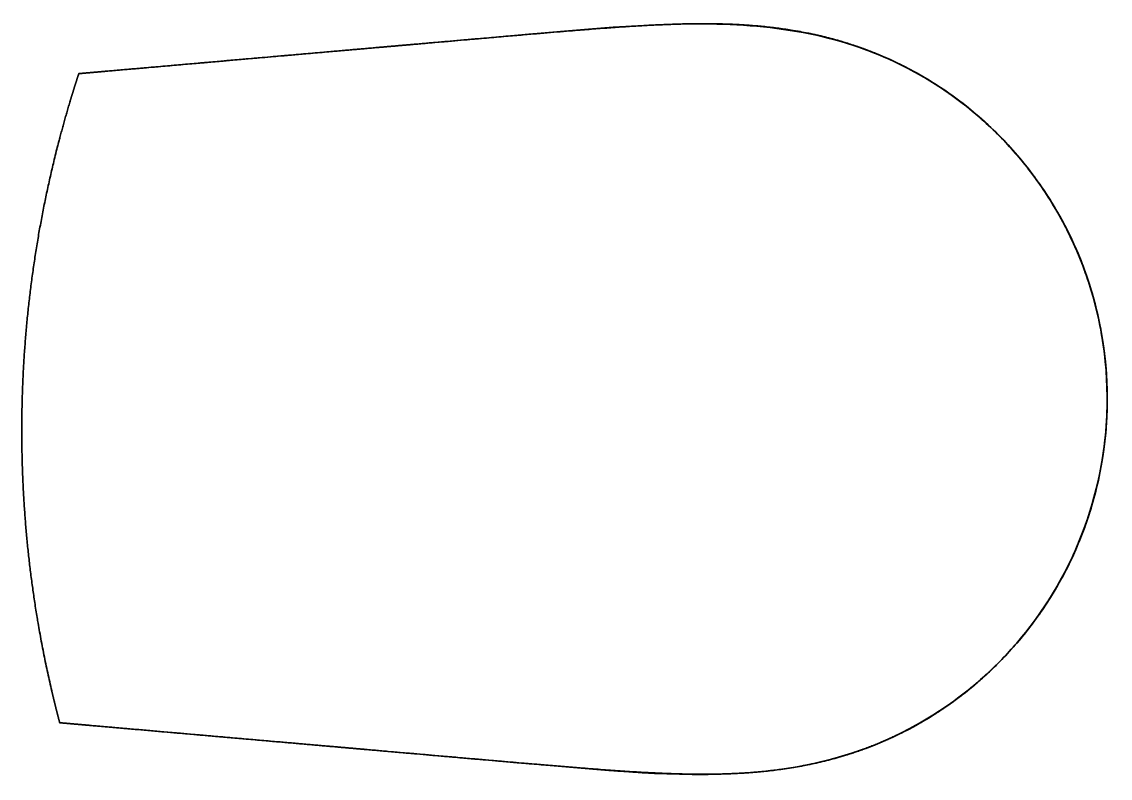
# Model space of a CAD drawing. Header units: millimetres. Extents: x -21.12 to -16.47, y -3.12 to 0.11.
import ezdxf

# ---------------------------------------------------------------- set-up
doc = ezdxf.new("R2010")
doc.units = ezdxf.units.MM
doc.layers.add('1', color=7, linetype='Continuous', true_color=0xffffff)

msp = doc.modelspace()

# ---------------------------------------------------------------- linework, layer by layer
at = {"layer": '1', "color": 31, "linetype": 'Continuous', "lineweight": 35}
for points, degree, knots in [([(-20.9572, -2.8853), (-20.9572, -2.8853), (-20.959, -2.8852), (-20.9503, -2.8859), (-20.9456, -2.8863), (-20.9138, -2.8891), (-20.888, -2.8914), (-20.7549, -2.903), (-20.6442, -2.9127), (-20.236, -2.9483), (-19.9385, -2.9743), (-19.3149, -3.0288), (-19.08, -3.0497), (-18.5625, -3.0928), (-18.2767, -3.1227), (-17.823, -3.0828), (-17.6659, -3.0525), (-17.3566, -2.9377), (-17.2006, -2.8517), (-16.9145, -2.6157), (-16.7822, -2.4631), (-16.5807, -2.1031), (-16.5143, -1.8975), (-16.4651, -1.4906), (-16.4807, -1.2895), (-16.5727, -0.9242), (-16.6473, -0.7618), (-16.9293, -0.3339), (-17.1888, -0.134), (-17.7595, 0.0943), (-18.0764, 0.1133), (-18.668, 0.089), (-18.9426, 0.0603), (-19.425, 0.0183), (-19.6346, -0.0001), (-19.9886, -0.031), (-20.1345, -0.0438), (-20.4943, -0.0753), (-20.6233, -0.0866), (-20.7854, -0.1007), (-20.8193, -0.1037), (-20.8605, -0.1073), (-20.8668, -0.1079), (-20.8781, -0.1089), (-20.8756, -0.1086), (-20.8756, -0.1086)], 3, [0, 0, 0, 0, 0.125, 0.125, 0.1875, 0.1875, 0.25, 0.25, 0.3125, 0.3125, 0.375, 0.375, 0.40625, 0.40625, 0.4375, 0.4375, 0.453125, 0.453125, 0.46875, 0.46875, 0.484375, 0.484375, 0.5, 0.5, 0.515625, 0.515625, 0.53125, 0.53125, 0.5625, 0.5625, 0.59375, 0.59375, 0.625, 0.625, 0.65625, 0.65625, 0.6875, 0.6875, 0.75, 0.75, 0.8125, 0.8125, 0.875, 0.875, 1, 1, 1, 1]), ([(-20.8756, -0.1086), (-20.8756, -0.1086), (-20.8782, -0.1089), (-20.8665, -0.1078), (-20.86, -0.1073), (-20.8169, -0.1035), (-20.7813, -0.1004), (-20.6115, -0.0855), (-20.477, -0.0738), (-19.9846, -0.0307), (-19.6234, 0.0011), (-18.8921, 0.0647), (-18.6145, 0.0942), (-18.1709, 0.1075), (-18.0192, 0.1046), (-17.7174, 0.0622), (-17.5673, 0.0219), (-17.1459, -0.1628), (-16.8927, -0.3708), (-16.6242, -0.8084), (-16.5537, -0.9763), (-16.4741, -1.3474), (-16.4657, -1.5513), (-16.5307, -1.9582), (-16.6052, -2.16), (-16.8173, -2.508), (-16.9541, -2.6553), (-17.2469, -2.8804), (-17.4016, -2.959), (-17.7131, -3.0639), (-17.8665, -3.0891), (-18.3174, -3.1201), (-18.6009, -3.0898), (-19.116, -3.0465), (-19.3487, -3.0258), (-19.963, -2.9722), (-20.257, -2.9465), (-20.6584, -2.9114), (-20.7627, -2.9023), (-20.8903, -2.8912), (-20.9152, -2.889), (-20.9459, -2.8863), (-20.9505, -2.8859), (-20.9589, -2.8852), (-20.9572, -2.8853), (-20.9572, -2.8853)], 3, [0, 0, 0, 0, 0.125, 0.125, 0.1875, 0.1875, 0.25, 0.25, 0.3125, 0.3125, 0.375, 0.375, 0.40625, 0.40625, 0.421875, 0.421875, 0.4375, 0.4375, 0.46875, 0.46875, 0.484375, 0.484375, 0.5, 0.5, 0.515625, 0.515625, 0.53125, 0.53125, 0.546875, 0.546875, 0.5625, 0.5625, 0.59375, 0.59375, 0.625, 0.625, 0.6875, 0.6875, 0.75, 0.75, 0.8125, 0.8125, 0.875, 0.875, 1, 1, 1, 1]), ([(-17.6276, 0.0327), (-17.7818, 0.0769), (-18.0709, 0.1216), (-18.3496, 0.1097), (-18.6274, 0.0876), (-18.9576, 0.0591), (-19.3532, 0.0245)], 5, [0, 0, 0, 0, 0, 0, 0.531834, 1, 1, 1, 1, 1, 1]), ([(-17.4211, -2.9584), (-17.4197, -2.9578), (-17.2224, -2.8701), (-16.837, -2.6177), (-16.3418, -1.9737), (-16.3418, -0.961), (-16.9085, -0.2945), (-17.3448, -0.0573), (-17.5848, 0.0204), (-17.6276, 0.0327)], 5, [0, 0, 0, 0, 0, 0, 0.002244, 0.312391, 0.622537, 0.932683, 1, 1, 1, 1, 1, 1]), ([(-20.9889, -2.7585), (-21.0634, -2.4426), (-21.1389, -1.9411), (-21.1496, -1.4242), (-21.0913, -0.9061), (-20.9649, -0.4008), (-20.9124, -0.2257)], 5, [0, 0, 0, 0, 0, 0, 0.649104, 1, 1, 1, 1, 1, 1]), ([(-19.5532, -3.008), (-19.0141, -3.055), (-18.6146, -3.0897), (-18.2951, -3.1156), (-17.964, -3.1298), (-17.6156, -3.0447), (-17.4211, -2.9584)], 5, [0, 0, 0, 0, 0, 0, 0.430825, 1, 1, 1, 1, 1, 1])]:
    msp.add_open_spline(points, degree=degree, knots=knots, dxfattribs=at)
for points in [[(-19.3532, 0.0245), (-19.515, 0.0104), (-19.717, -0.0073), (-19.975, -0.0298), (-20.311, -0.0592), (-20.7556, -0.0981)], [(-20.9124, -0.2257), (-20.9053, -0.2022), (-20.8981, -0.1788), (-20.8908, -0.1553), (-20.8833, -0.132), (-20.8756, -0.1086)], [(-20.7556, -0.0981), (-20.779, -0.1002), (-20.8027, -0.1023), (-20.8267, -0.1044), (-20.851, -0.1065), (-20.8756, -0.1086)], [(-20.9572, -2.8853), (-20.9639, -2.8601), (-20.9704, -2.8348), (-20.9767, -2.8094), (-20.9829, -2.784), (-20.9889, -2.7585)], [(-20.9572, -2.8853), (-20.931, -2.8876), (-20.9051, -2.8899), (-20.8795, -2.8921), (-20.8543, -2.8943), (-20.8294, -2.8965)], [(-20.8294, -2.8965), (-20.4567, -2.929), (-20.1577, -2.9552), (-19.9155, -2.9763), (-19.7174, -2.9936), (-19.5532, -3.008)]]:
    msp.add_open_spline(points, degree=5, dxfattribs=at)

doc.saveas('drawing.dxf')
